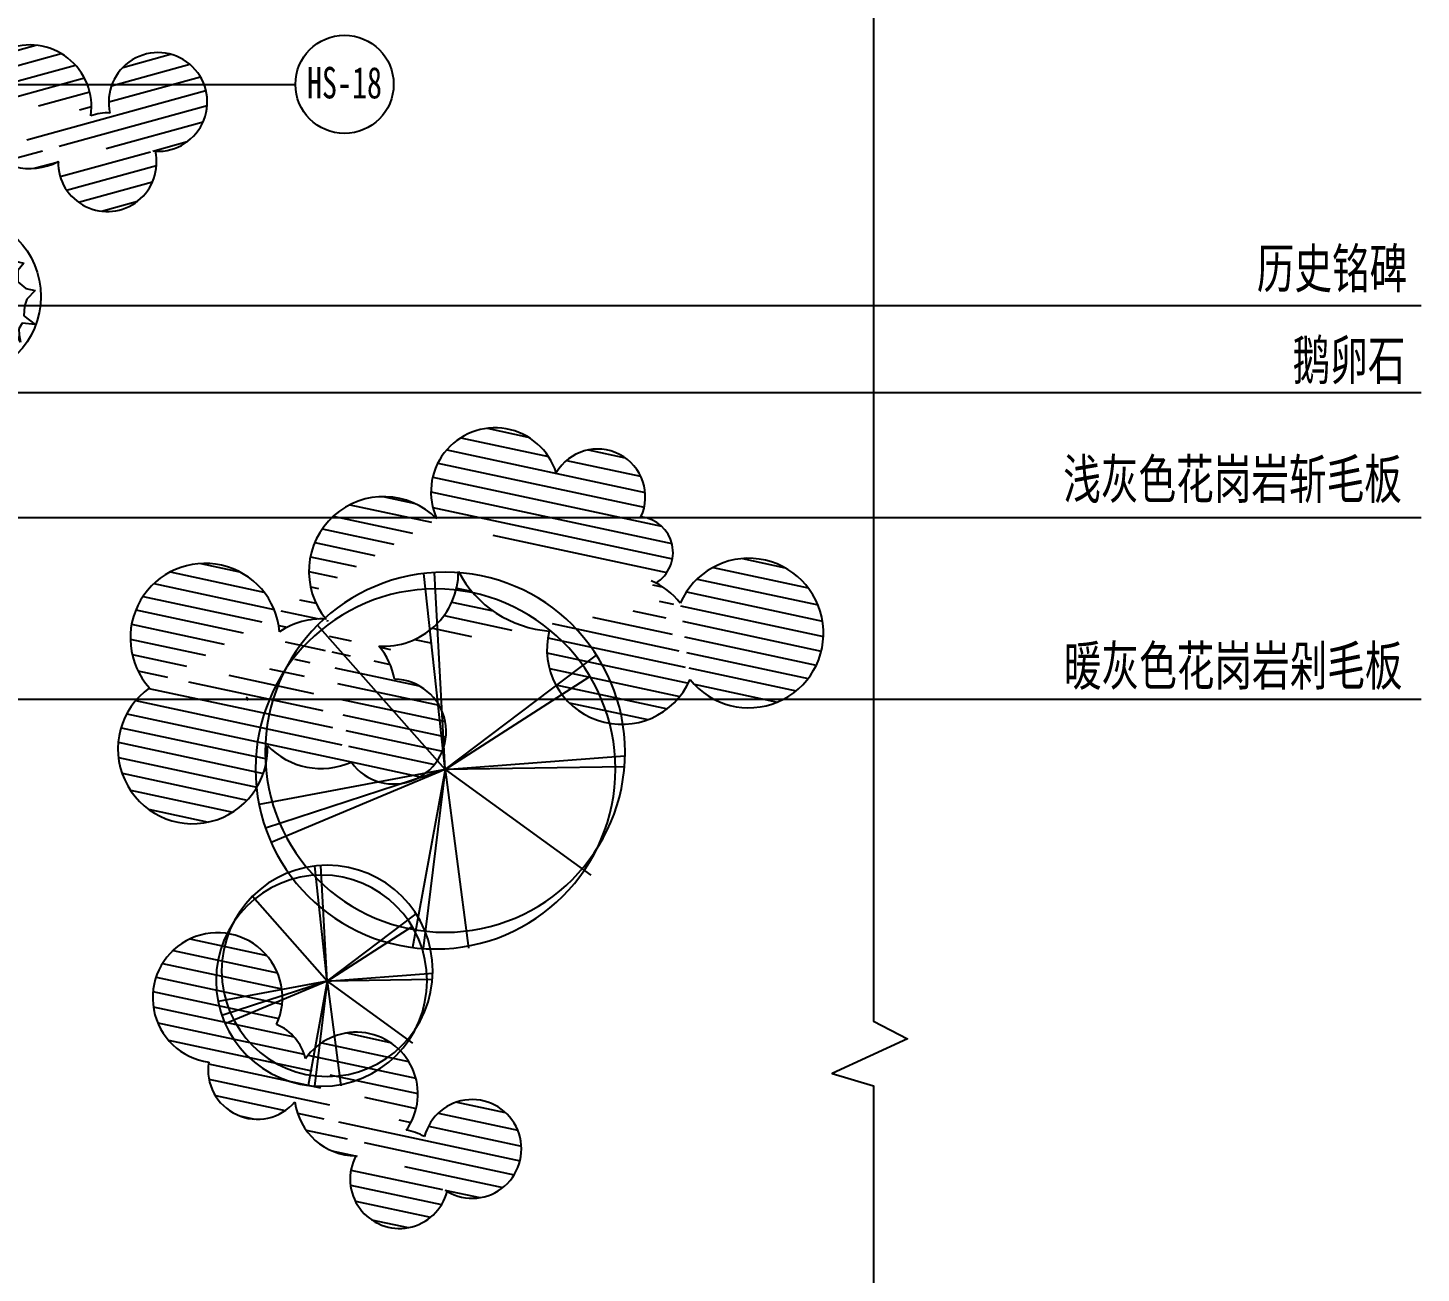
# Model space of a CAD drawing. Extents: x 225307 to 340959, y 27372 to 84205.
# Drawn here: x 264059 to 281741, y 52036 to 67832 of the extents above; entities that cross this region are included whole.
import ezdxf
from ezdxf.enums import TextEntityAlignment as Align

# ---------------------------------------------------------------- set-up
doc = ezdxf.new("R2010")
doc.units = 0
doc.header["$MEASUREMENT"] = 0
for name, color, linetype in [('3', 7, 'CONTINUOUS'), ('4', 4, 'CONTINUOUS'), ('A绿-1', 94, 'CONTINUOUS'), ('DIM1', 4, 'CONTINUOUS'), ('JU', 4, 'CONTINUOUS'), ('LAYER4', 4, 'CONTINUOUS'), ('PH', 8, 'CONTINUOUS'), ('TOILET', 133, 'CONTINUOUS')]:
    doc.layers.add(name, color=color, linetype=linetype)
doc.styles.add('宋体', font='SimSun.ttf', dxfattribs={"width": 0.7})
pattern_1 = [(347.9113986312665, (-1855367.05595452, 1074006.848969969), (39.26700656155501, 183.3421724418438), [])]

# ---------------------------------------------------------------- blocks, each defined once
blk = doc.blocks.new('A$C13F73C9E')
at = {"layer": 'LAYER4', "color": 116}
for p, q in [((2764.052125938702, 2568.13413419039), (1538.155980398878, 5194.240642919904)), ((2764.052125938702, 2568.13413419039), (1680.908372535137, 5254.915286252042)), ((2764.052125938702, 2568.13413419039), (3418.117798327468, 5319.990554818884)), ((2764.052125938702, 2568.13413419039), (5413.80541825504, 3404.807595839957)), ((2764.052125938702, 2568.13413419039), (8.227705306140706, 3002.414026715793)), ((2764.052125938702, 2568.13413419039), (5493.921371238306, 3053.340794787509)), ((2764.052125938702, 2568.13413419039), (243.1292378592771, 2772.843764514197)), ((2764.052125938702, 2568.13413419039), (5519.529285379918, 2827.342318488751)), ((2764.052125938702, 2568.13413419039), (337.6449538841844, 1500.502040502615)), ((420.1177062301431, 1363.335455148946), (2764.052125938702, 2568.13413419039)), ((2764.052125938702, 2568.13413419039), (1606.390292244032, 192.1440648408607)), ((2764.052125938702, 2568.13413419039), (4415.64020386897, 489.8171467657667)), ((2764.052125938702, 2568.13413419039), (4282.475547523005, 400.9794452476781)), ((2764.052125938702, 2568.13413419039), (3692.732763502514, 93.65196527983062))]:
    blk.add_line(p, q, dxfattribs=at)
for centre in [(2642.946563687874, 2793.210135425441), (2882.951406653505, 2643.041422527982)]:
    blk.add_circle(centre, 2643.0114889728, dxfattribs=at)
blk = doc.blocks.new('039')
at = {"layer": 'A绿-1', "color": 0}
for p, q in [((10.64843751094304, 847.0636445926502), (59.6381952437805, 968.323762621847)), ((59.6381952437805, 968.323762621847), (155.4108989317901, 830.9298992452677)), ((-394.6553038468119, 755.8116630836157), (-338.0048214627896, 881.876551967347)), ((-338.0048214627896, 881.876551967347), (-256.4485024531605, 786.0968444427708)), ((-256.4485024531605, 786.0968444427708), (-101.3482984947041, 755.8116630836157)), ((-101.3482984947041, 755.8116630836157), (10.64843751094304, 847.0636445926502)), ((155.4108989317901, 830.9298992452677), (245.1228443299187, 782.0211108175572)), ((245.1228443299187, 782.0211108175572), (372.0558553342707, 745.7962016991805)), ((372.0558553342707, 745.7962016991805), (518.3365075256443, 879.8386826480273)), ((518.3365075256443, 879.8386826480273), (466.7782310046023, 705.0666587388841)), ((-728.571527703316, 535.508787643048), (-710.0128356134519, 739.5501303407364)), ((-703.8266003106255, 745.7332014803542), (-561.5432643768145, 609.7056413530372)), ((-608.9044522177428, 643.8193528380943), (-561.5432643768145, 714.81784577074)), ((-561.5432643768145, 609.7056413530372), (-442.0164916877402, 644.3061929981923)), ((-555.3570359890582, 714.81784577074), (-479.8223521421896, 684.8131701509701)), ((-479.8223521421896, 684.8131701509701), (-394.6553038468119, 755.8116630836157)), ((-442.0164916877402, 644.3061929981923), (-397.1331506797578, 637.3326148652704)), ((-397.1331506797578, 637.3326148652704), (-404.2106312217657, 532.8007229127688)), ((-385.3077009830158, 664.5596815745812), (-385.3077009830158, 664.5596815745812)), ((466.7782310046023, 705.0666587388841), (533.0423490727553, 644.3061929981923)), ((551.94527929998, 583.5457272690255), (495.028764095623, 471.8176913760835)), ((533.0423490727553, 644.3061929981923), (618.2093973681331, 634.0681658062385)), ((722.2793759022607, 634.0681658062385), (551.94527929998, 583.5457272690255)), ((618.2093973681331, 634.0681658062385), (722.2793759022607, 634.0681658062385)), ((-1044.06935533986, 492.227289642673), (-877.0410920248833, 498.4103607822908)), ((-1044.06935533986, 492.227289642673), (-951.2758810949745, 337.6505110715516)), ((-877.0410920248833, 498.4103607822908), (-792.240012244205, 522.5626957208151)), ((-404.2106312217657, 532.8007229127688), (-319.0435829263879, 411.0572256353917)), ((-404.2106312217657, 532.8007229127688), (-404.2106312217657, 532.8007229127688)), ((-319.0435829263879, 411.0572256353917), (-167.6124165628571, 400.8191984434379)), ((-167.6124165628571, 400.8191984434379), (-300.1406526876381, 329.8207055223174)), ((21.83233477780595, 390.8037370590027), (-63.3347135175718, 340.0587327142712)), ((125.9023133004084, 390.8037370590027), (21.83233477780595, 390.8037370590027)), ((267.9858768116683, 248.8067512052367), (125.9023133004084, 390.8037370590027)), ((495.028764095623, 471.8176913760835), (542.3899519365514, 400.8191984434379)), ((749.0949190555839, 508.9434546038974), (531.1531682595378, 533.9234940808965)), ((542.3899519365514, 400.8191984434379), (627.5570002319291, 360.3122212906601)), ((749.0949190555839, 508.9434546038974), (908.6228150259703, 450.5651938569499)), ((908.6228150259703, 450.5651938569499), (764.4728939505294, 419.0454766817857)), ((764.4728939505294, 419.0454766817857), (838.8591268825112, 363.2934321664507)), ((-1019.796996036428, 194.7255597346229), (-1038.699926275178, 255.7085912828334)), ((-951.2758810949745, 337.6505110715516), (-1026.995481753838, 270.3733596876264)), ((-1010.449393184157, 123.7270668135025), (-1019.796996036428, 194.7255597346229)), ((-394.6553038468119, 279.2982669735793), (-431.6323921451112, 133.6091683738632)), ((-300.1406526876381, 329.8207055223174), (-394.6553038468119, 279.2982669735793)), ((-214.7658798811026, 319.8052441378823), (-243.2241374832811, 329.8207055223174)), ((-148.5017618129496, 269.0602397816256), (-214.7658798811026, 319.8052441378823)), ((-110.6959013585001, 269.0602397816256), (-148.5017618129496, 269.0602397816256)), ((-63.3347135175718, 340.0587327142712), (-110.6959013585001, 269.0602397816256)), ((400.5141129364492, 370.5502484826138), (305.7917372661177, 248.8067512052367)), ((523.4870216978015, 380.565709867049), (400.5141129364492, 370.5502484826138)), ((627.5570002319291, 360.3122212906601), (523.4870216978015, 380.565709867049)), ((551.94527929998, 248.8067512052367), (599.3064671409084, 360.3122212906601)), ((690.0866610300727, 140.285259268363), (553.7119102724828, 233.2053317356622)), ((838.8591268825112, 363.2934321664507), (752.075186070404, 282.7627023382811)), ((752.075186070404, 282.7627023382811), (944.2396187215345, 270.3733596876264)), ((884.4337865932612, 214.6734627878759), (868.8909187857062, 127.106071650167)), ((927.2193732560845, 264.7250437245239), (884.4337865932612, 214.6734627878759)), ((-1209.241747377091, -38.52340762817767), (-1029.352323411382, 22.45962392003275)), ((-1029.352323411382, 22.45962392003275), (-1010.449393184157, 123.7270668135025)), ((-425.4461637458298, 96.51074152463116), (-338.2528851507232, -38.52340762817767)), ((570.5418375300942, 22.45962392003275), (570.5418375300942, 62.96660107281059)), ((608.3476979960687, -48.53886901261285), (570.5418375300942, 22.45962392003275)), ((572.308468502597, 72.14387210237328), (690.0866610300727, 140.285259268363)), ((868.8909187857062, 127.106071650167), (993.4046620028093, 35.32958962174598)), ((927.2193732560845, 39.53868051245809), (872.733935557073, -14.72199131490197)), ((993.4046620028093, 35.32958962174598), (927.2193732560845, 39.53868051245809)), ((-1086.061114104581, -79.0303847809555), (-1209.241747377091, -38.52340762817767)), ((-1038.699926275178, -109.5219005492982), (-1095.616441479535, -231.2653978266753)), ((-981.9911355819786, -109.5219005492982), (-1086.061114104581, -79.0303847809555)), ((-925.0746203776216, -129.7753891256871), (-981.9911355819786, -109.5219005492982)), ((-915.7270175138256, -261.5343477874994), (-925.0746203776216, -129.7753891256871)), ((-811.657038979698, -119.5373619337333), (-915.7270175138256, -261.5343477874994)), ((-669.5734754799632, -99.28387335734442), (-811.657038979698, -119.5373619337333)), ((-811.657038979698, -119.5373619337333), (-811.657038979698, -119.5373619337333)), ((-593.7540300483815, -211.0119092502864), (-669.5734754799632, -99.28387335734442)), ((-669.5734754799632, -99.28387335734442), (-669.5734754799632, -99.28387335734442)), ((-546.6005667186109, -160.2669049055548), (-593.7540300483815, -211.0119092502864)), ((-537.0452393551823, -99.28387335734442), (-546.6005667186109, -160.2669049055548)), ((-451.8781910482794, -18.26991905178875), (-537.0452393551823, -99.28387335734442)), ((-338.2528851507232, -38.52340762817767), (-451.8781910482794, -18.26991905178875)), ((-385.6140729916515, -119.5373619337333), (-404.5170032188762, -200.7738820583327)), ((-385.6140729916515, -48.53886901261285), (-385.6140729916515, -119.5373619337333)), ((-338.2528851507232, -38.52340762817767), (-338.2528851507232, -38.52340762817767)), ((513.6253223257372, -221.0273706347216), (560.9865101666655, -140.0134163291659)), ((560.9865101666655, -140.0134163291659), (608.3476979960687, -119.5373619337333)), ((665.2642132004257, -99.28387335734442), (608.3476979960687, -48.53886901261285)), ((608.3476979960687, -119.5373619337333), (665.2642132004257, -99.28387335734442)), ((872.733935557073, -14.72199131490197), (837.7197828037897, -118.9427420962602)), ((837.7197828037897, -118.9427420962602), (896.1336376409745, -231.4901727109682)), ((-1095.616441479535, -231.2653978266753), (-1161.880559547688, -261.5343477874994)), ((-1161.880559547688, -261.5343477874994), (-1067.158183877356, -332.532840720145)), ((-1067.158183877356, -332.532840720145), (-1067.158183877356, -444.260876613087)), ((-404.5170032188762, -200.7738820583327), (-338.2528851507232, -211.0119092502864)), ((-338.2528851507232, -211.0119092502864), (-253.0858368553454, -231.2653978266753)), ((-253.0858368553454, -231.2653978266753), (-215.2799763893709, -322.5173793357098)), ((-215.2799763893709, -322.5173793357098), (-167.9187885599677, -312.2793521437561)), ((-167.9187885599677, -312.2793521437561), (-101.6546704918146, -292.0258635673672)), ((-101.6546704918146, -292.0258635673672), (-44.73815528745763, -271.7723749909783)), ((-44.73815528745763, -271.7723749909783), (154.0541989054764, -342.7708679120988)), ((154.0541989054764, -342.7708679120988), (220.3183169736294, -393.5158722683555)), ((220.3183169736294, -393.5158722683555), (229.6659198374255, -332.532840720145)), ((229.6659198374255, -332.532840720145), (267.6795048030326, -292.0258635673672)), ((305.4853652690072, -373.2623836804414), (239.2212472008541, -342.7708679120988)), ((267.6795048030326, -292.0258635673672), (362.1941559622064, -261.5343477874994)), ((314.8329681328032, -373.2623836804414), (305.4853652690072, -373.2623836804414)), ((419.1106711665634, -373.2623836804414), (314.8329681328032, -373.2623836804414)), ((362.1941559622064, -261.5343477874994), (381.0970862009563, -261.5343477874994)), ((381.0970862009563, -261.5343477874994), (513.6253223257372, -271.7723749909783)), ((381.0970862009563, -413.7693608447444), (419.1106711665634, -373.2623836804414)), ((513.6253223257372, -271.7723749909783), (513.6253223257372, -221.0273706347216)), ((970.0903602857143, -319.0575638486771), (826.0199317560764, -360.7824649519753)), ((826.0199317560764, -360.7824649519753), (892.2052205028012, -523.3814765033312)), ((896.1336376409745, -231.4901727109682), (1079.061235683737, -277.3326627453789)), ((1079.061235683737, -277.3326627453789), (970.0903602857143, -319.0575638486771)), ((-1067.158183877356, -495.0058809578186), (-1114.51937170676, -535.5128581221215)), ((-1114.51937170676, -535.5128581221215), (-944.185275116004, -576.0198352748994)), ((-1067.158183877356, -444.260876613087), (-1067.158183877356, -495.0058809578186)), ((381.0970862009563, -454.2763379975222), (381.0970862009563, -413.7693608447444)), ((400.2077409393387, -515.2593695457326), (381.0970862009563, -454.2763379975222)), ((523.180649700691, -596.2733238512883), (400.2077409393387, -515.2593695457326)), ((892.2052205028012, -523.3814765033312), (919.4479393465444, -690.1895789453993)), ((-944.185275116004, -576.0198352748994), (-906.1716901388718, -687.5253053603228)), ((-906.1716901388718, -687.5253053603228), (-925.0746203776216, -789.0153140613111)), ((-925.0746203776216, -799.2533412532648), (-783.1987813775195, -728.2548483206192)), ((-783.1987813775195, -728.2548483206192), (-698.0317330821417, -718.0168211286655)), ((-698.0317330821417, -718.0168211286655), (-641.1152178777847, -768.7618254849222)), ((447.3612042691093, -647.018328207545), (560.9865101666655, -616.5268124276772)), ((447.3612042691093, -799.2533412532648), (447.3612042691093, -647.018328207545)), ((560.9865101666655, -616.5268124276772), (523.180649700691, -596.2733238512883)), ((724.9058906343998, -665.2095394684002), (670.4204529353883, -723.5878002268728)), ((670.4204529353883, -723.5878002268728), (697.6631717791315, -819.4818711864064)), ((837.7197828037897, -615.1579585317522), (724.9058906343998, -665.2095394684002)), ((919.4479393465444, -690.1895789453993), (837.7197828037897, -615.1579585317522)), ((-925.0746203776216, -789.0153140613111), (-925.0746203776216, -799.2533412532648)), ((-641.1152178777847, -768.7618254849222), (-565.5034969573608, -849.9983455979964)), ((-574.8510998096317, -910.7588113386882), (-612.864684786764, -971.519277067855)), ((-612.864684786764, -971.519277067855), (-518.1423091164324, -941.2503271070309)), ((-565.5034969573608, -849.9983455979964), (-574.8510998096317, -910.7588113386882)), ((-518.1423091164324, -941.2503271070309), (-404.5170032188762, -910.7588113386882)), ((-404.5170032188762, -910.7588113386882), (-215.2799763893709, -1002.010792836198)), ((-404.5170032188762, -910.7588113386882), (-404.5170032188762, -910.7588113386882)), ((-111.0022733556107, -1103.500801537186), (-44.73815528745763, -880.2672955588205)), ((-44.73815528745763, -880.2672955588205), (68.88715061009862, -849.9983455979964)), ((68.88715061009862, -849.9983455979964), (220.3183169736294, -1002.010792836198)), ((324.388295507757, -981.7573042598087), (504.2777194619412, -941.2503271070309)), ((456.916531632538, -829.5222912140889), (447.3612042691093, -799.2533412532648)), ((579.8894403938903, -941.2503271070309), (456.916531632538, -829.5222912140889)), ((504.2777194619412, -941.2503271070309), (608.3476979960687, -951.2657884914661)), ((557.5211603876669, -869.5334521230543), (526.3500244057504, -877.860131944879)), ((689.806337502785, -873.6510410426417), (557.5211603876669, -869.5334521230543)), ((608.3476979960687, -951.2657884914661), (579.8894403938903, -941.2503271070309)), ((748.2201923399698, -881.9777208644664), (689.806337502785, -873.6510410426417)), ((697.6631717791315, -819.4818711864064), (748.2201923399698, -881.9777208644664)), ((-215.2799763893709, -1002.010792836198), (-158.3634611850139, -1042.517770000501)), ((-158.3634611850139, -1042.517770000501), (-111.0022733556107, -1103.500801537186)), ((220.3183169736294, -1113.516262921621), (324.388295507757, -981.7573042598087)), ((220.3183169736294, -1002.010792836198), (239.2212472008541, -1093.262774345232)), ((239.2212472008541, -1093.262774345232), (220.3183169736294, -1113.516262921621))]:
    blk.add_line(p, q, dxfattribs=at)
at = {"layer": 'A绿-1', "color": 0, "width": 0.8, "flags": 9}
for tag, p in [('XSIZE', (-140.8794918897329, 275.819799640798)), ('YSIZE', (285.9705159001751, 244.9044439311838)), ('XSIZE', (-356.7639627185417, 9.492066018166952)), ('YSIZE', (250.8947716546245, -352.0247525363229))]:
    blk.add_attdef(tag, p, '', height=0.3960000000000001, dxfattribs=at)
blk = doc.blocks.new('A$C1B213599')
at = {"layer": 'A绿-1'}
blk.add_blockref('039', (1209.24184721701, 1113.516125409825), dxfattribs=at)
blk = doc.blocks.new('A$C7FDB0BB0')
at = {"layer": 'TOILET', "color": 4, "xscale": 0.4, "yscale": 0.4, "zscale": 0.4}
blk.add_blockref('A$C1B213599', (0.00202086369972676, -0.0001719630636216607), dxfattribs=at)
blk = doc.blocks.new('A$C5DEB3F6D')
at = {"layer": 'JU', "color": 3}
blk.add_circle((859.1474387627095, 882.9685567254201), 859.1505854440416, dxfattribs=at)
at = {"layer": 'JU', "color": 3, "xscale": 1.92, "yscale": 1.92, "zscale": 1.92, "rotation": 309}
blk.add_blockref('A$C7FDB0BB0', (-321.0543950940482, 1065.905381354503), dxfattribs=at)

msp = doc.modelspace()

# ---------------------------------------------------------------- hatches: boundary and pattern name
at = {"layer": 'LAYER4'}
h = msp.add_hatch(dxfattribs=at)
h.set_pattern_fill('ANSI31', color=116, scale=1500, angle=-29.63931002791374, style=0)
h.set_pattern_definition([(15.36068997208626, (-2090478.03543849, -7165.828365628554), (-49.66773738461087, 180.8020073536058), [])])
edge = h.paths.add_edge_path()
edge.add_arc((261958.491606254, 67105.26959016094), 823.2681730234032, 3.089970072743593, 289.6649608912077)
edge.add_arc((262829.6902999001, 66525.95253747074), 625.626365872551, 198.2511302067733, 346.9912754988582)
edge.add_arc((264082.9151258265, 66832.30312836125), 783.7474926119706, 351.5487920281494, 532.6834989008258)
edge.add_arc((265067.6504957486, 66127.61074538938), 625.626365872551, 179.2596414741078, 372.9405680794135)
edge.add_arc((264082.9151258265, 66832.30312836125), 783.7474926119706, 214.7896196415563, 297.2749764761272)
edge.add_arc((265710.4855833127, 66892.463918329), 625.626365872551, 266.9674364623241, 552.9405680794135)
edge.add_arc((262829.6902999001, 66525.95253747074), 625.626365872551, 40.4818430435327, 94.50380075716588)
h = msp.add_hatch(dxfattribs=at)
h.set_pattern_fill('ANSI31', color=116, scale=1500, angle=-57.08860136873353, style=0)
h.set_pattern_definition(pattern_1)
edge = h.paths.add_edge_path(flags=16)
edge.add_arc((266307.9608092014, 60091.10757420296), 948.5626335178778, 303.9969620428039, 305.4319113769819)
edge.add_arc((266151.2775393951, 58685.37124168113), 948.5626335178778, 41.84822267880575, 43.80272750590181)
edge.add_arc((267783.4208087922, 59385.98483167632), 948.5626335178778, 182.6610839494468, 184.9167411583541)
edge = h.paths.add_edge_path()
edge.add_arc((266972.496006661, 54613.6192622809), 625.626365872551, 13.03255170271291, 67.0545094163461)
edge.add_arc((266466.4215612168, 55529.30701856888), 823.2681730234032, 335.6406787319239, 622.2156695503879)
edge.add_arc((266972.496006661, 54613.6192622809), 625.626365872551, 170.8018388659534, 319.5419841580384)
edge.add_arc((268225.8481241282, 54307.78986784999), 783.7474926119706, 187.3403283007365, 269.8256851353074)
edge.add_arc((268774.8837518144, 53228.50539055714), 625.626365872551, 151.810350133288, 345.4912767385937)
edge.add_arc((269697.9172358775, 53610.92729534031), 625.626365872551, 239.5181451215043, 525.4912767385938)
edge.add_arc((268774.8837518144, 53228.50539055714), 625.626365872551, 59.51814512150428, 82.11483568934348)
edge.add_arc((268225.8481241282, 54307.78986784999), 783.7474926119706, 324.0995006873295, 505.2342075600062)
edge = h.paths.add_edge_path(flags=16)
edge.add_arc((266972.496006661, 54613.6192622809), 625.626365872551, 13.03255170271291, 67.0545094163461)
edge.add_arc((266466.4215612168, 55529.30701856888), 823.2681730234032, 335.6406787319239, 622.2156695503879)
edge.add_arc((266972.496006661, 54613.6192622809), 625.626365872551, 170.8018388659534, 319.5419841580384)
edge.add_arc((268225.8481241282, 54307.78986784999), 783.7474926119706, 187.3403283007365, 269.8256851353074)
edge.add_arc((268774.8837518144, 53228.50539055714), 625.626365872551, 151.810350133288, 345.4912767385937)
edge.add_arc((269697.9172358775, 53610.92729534031), 625.626365872551, 239.5181451215043, 525.4912767385938)
edge.add_arc((268774.8837518144, 53228.50539055714), 625.626365872551, 59.51814512150428, 82.11483568934348)
edge.add_arc((268225.8481241282, 54307.78986784999), 783.7474926119706, 324.0995006873295, 505.2342075600062)
edge = h.paths.add_edge_path(flags=0)
edge.add_arc((266972.496006661, 54613.6192622809), 625.626365872551, 13.03255170271291, 67.0545094163461)
edge.add_arc((266466.4215612168, 55529.30701856888), 823.2681730234032, 335.6406787319239, 622.2156695503879)
edge.add_arc((266972.496006661, 54613.6192622809), 625.626365872551, 170.8018388659534, 319.5419841580384)
edge.add_arc((268225.8481241282, 54307.78986784999), 783.7474926119706, 187.3403283007365, 269.8256851353074)
edge.add_arc((268774.8837518144, 53228.50539055714), 625.626365872551, 151.810350133288, 345.4912767385937)
edge.add_arc((269697.9172358775, 53610.92729534031), 625.626365872551, 239.5181451215043, 525.4912767385938)
edge.add_arc((268774.8837518144, 53228.50539055714), 625.626365872551, 59.51814512150428, 82.11483568934348)
edge.add_arc((268225.8481241282, 54307.78986784999), 783.7474926119706, 324.0995006873295, 505.2342075600062)
edge = h.paths.add_edge_path(flags=0)
edge.add_arc((266972.496006661, 54613.6192622809), 625.626365872551, 13.03255170271291, 67.0545094163461)
edge.add_arc((266466.4215612168, 55529.30701856888), 823.2681730234032, 335.6406787319239, 622.2156695503879)
edge.add_arc((266972.496006661, 54613.6192622809), 625.626365872551, 170.8018388659534, 319.5419841580384)
edge.add_arc((268225.8481241282, 54307.78986784999), 783.7474926119706, 187.3403283007365, 269.8256851353074)
edge.add_arc((268774.8837518144, 53228.50539055714), 625.626365872551, 151.810350133288, 345.4912767385937)
edge.add_arc((269697.9172358775, 53610.92729534031), 625.626365872551, 239.5181451215043, 525.4912767385938)
edge.add_arc((268774.8837518144, 53228.50539055714), 625.626365872551, 59.51814512150428, 82.11483568934348)
edge.add_arc((268225.8481241282, 54307.78986784999), 783.7474926119706, 324.0995006873295, 505.2342075600062)
edge = h.paths.add_edge_path(flags=0)
edge.add_arc((266972.496006661, 54613.6192622809), 625.626365872551, 13.03255170271291, 67.0545094163461)
edge.add_arc((266466.4215612168, 55529.30701856888), 823.2681730234032, 335.6406787319239, 622.2156695503879)
edge.add_arc((266972.496006661, 54613.6192622809), 625.626365872551, 170.8018388659534, 319.5419841580384)
edge.add_arc((268225.8481241282, 54307.78986784999), 783.7474926119706, 187.3403283007365, 269.8256851353074)
edge.add_arc((268774.8837518144, 53228.50539055714), 625.626365872551, 151.810350133288, 345.4912767385937)
edge.add_arc((269697.9172358775, 53610.92729534031), 625.626365872551, 239.5181451215043, 525.4912767385938)
edge.add_arc((268774.8837518144, 53228.50539055714), 625.626365872551, 59.51814512150428, 82.11483568934348)
edge.add_arc((268225.8481241282, 54307.78986784999), 783.7474926119706, 324.0995006873295, 505.2342075600062)
edge = h.paths.add_edge_path(flags=0)
edge.add_arc((266972.496006661, 54613.6192622809), 625.626365872551, 13.03255170271291, 67.0545094163461)
edge.add_arc((266466.4215612168, 55529.30701856888), 823.2681730234032, 335.6406787319239, 622.2156695503879)
edge.add_arc((266972.496006661, 54613.6192622809), 625.626365872551, 170.8018388659534, 319.5419841580384)
edge.add_arc((268225.8481241282, 54307.78986784999), 783.7474926119706, 187.3403283007365, 269.8256851353074)
edge.add_arc((268774.8837518144, 53228.50539055714), 625.626365872551, 151.810350133288, 345.4912767385937)
edge.add_arc((269697.9172358775, 53610.92729534031), 625.626365872551, 239.5181451215043, 525.4912767385938)
edge.add_arc((268774.8837518144, 53228.50539055714), 625.626365872551, 59.51814512150428, 82.11483568934348)
edge.add_arc((268225.8481241282, 54307.78986784999), 783.7474926119706, 324.0995006873295, 505.2342075600062)
edge = h.paths.add_edge_path(flags=0)
edge.add_arc((266972.496006661, 54613.6192622809), 625.626365872551, 13.03255170271291, 67.0545094163461)
edge.add_arc((266466.4215612168, 55529.30701856888), 823.2681730234032, 335.6406787319239, 622.2156695503879)
edge.add_arc((266972.496006661, 54613.6192622809), 625.626365872551, 170.8018388659534, 319.5419841580384)
edge.add_arc((268225.8481241282, 54307.78986784999), 783.7474926119706, 187.3403283007365, 269.8256851353074)
edge.add_arc((268774.8837518144, 53228.50539055714), 625.626365872551, 151.810350133288, 345.4912767385937)
edge.add_arc((269697.9172358775, 53610.92729534031), 625.626365872551, 239.5181451215043, 525.4912767385938)
edge.add_arc((268774.8837518144, 53228.50539055714), 625.626365872551, 59.51814512150428, 82.11483568934348)
edge.add_arc((268225.8481241282, 54307.78986784999), 783.7474926119706, 324.0995006873295, 505.2342075600062)
edge = h.paths.add_edge_path(flags=0)
edge.add_arc((266972.496006661, 54613.6192622809), 625.626365872551, 13.03255170271291, 67.0545094163461)
edge.add_arc((266466.4215612168, 55529.30701856888), 823.2681730234032, 335.6406787319239, 622.2156695503879)
edge.add_arc((266972.496006661, 54613.6192622809), 625.626365872551, 170.8018388659534, 319.5419841580384)
edge.add_arc((268225.8481241282, 54307.78986784999), 783.7474926119706, 187.3403283007365, 269.8256851353074)
edge.add_arc((268774.8837518144, 53228.50539055714), 625.626365872551, 151.810350133288, 345.4912767385937)
edge.add_arc((269697.9172358775, 53610.92729534031), 625.626365872551, 239.5181451215043, 525.4912767385938)
edge.add_arc((268774.8837518144, 53228.50539055714), 625.626365872551, 59.51814512150428, 82.11483568934348)
edge.add_arc((268225.8481241282, 54307.78986784999), 783.7474926119706, 324.0995006873295, 505.2342075600062)
edge = h.paths.add_edge_path()
edge.add_arc((269988.1666039116, 61945.20535606894), 813.2208494641156, 17.47858024147023, 204.9096893486289)
edge.add_arc((271793.8719559266, 61177.97182939344), 452.8535803021392, 301.1168306429543, 444.104062147465)
edge.add_arc((271287.8965999078, 61881.65867441645), 607.761281965825, 335.3762057369378, 509.5727569799539)
edge.add_arc((270780.6997615072, 61600.26677883897), 1422.843950276817, 207.9169993210455, 265.7968848345159)
edge.add_arc((271595.3624557672, 59946.07169627692), 948.5626335178778, 165.6448994849541, 336.380757721676)
edge.add_arc((271595.3624557672, 59946.07169627692), 948.5626335178778, 38.38582306960836, 66.79401055413281)
edge.add_arc((273207.9904076123, 60155.03728082098), 948.5626335178778, 218.3858230696083, 516.3807577216761)
edge.add_arc((266151.2775393951, 58685.37124168113), 948.5626335178778, 125.4319113769819, 362.6610839494468)
edge.add_arc((267783.4208087922, 59385.98483167632), 948.5626335178778, 223.8027275059018, 293.7010546009772)
edge.add_arc((267783.4208087922, 59385.98483167632), 948.5626335178778, 86.3530463727777, 123.9969620428039)
edge.add_arc((268574.8784781747, 60936.97162311056), 948.5626335178778, 266.3530463727777, 359.8267041919696)
edge.add_arc((268703.7839291411, 58905.09657790276), 663.9938434625144, 215.7212837415256, 449.1047253271784)
edge.add_arc((266307.9608092014, 60091.10757420296), 948.5626335178778, 4.916741158354093, 221.8482226788058)
edge.add_arc((268574.8784781747, 60936.97162311056), 948.5626335178778, 44.57266891837632, 219.577150591241)
edge.add_arc((267783.4208087922, 59385.98483167632), 948.5626335178778, 11.124954467715, 39.57715059124101)
h = msp.add_hatch(dxfattribs=at)
h.set_pattern_fill('ANSI31', color=116, scale=1500, angle=-57.08860136873353, style=0)
h.set_pattern_definition(pattern_1)
edge = h.paths.add_edge_path()
edge.add_arc((266466.4215612168, 55529.30701856888), 823.2681730234032, 335.6406787319239, 622.2156695503879)
edge.add_arc((266972.496006661, 54613.6192622809), 625.626365872551, 170.8018388659534, 319.5419841580384)
edge.add_arc((268225.8481241282, 54307.78986784999), 783.7474926119706, 324.0995006873295, 505.2342075600062)
edge.add_arc((268774.8837518144, 53228.50539055714), 625.626365872551, 151.810350133288, 345.4912767385937)
edge.add_arc((268225.8481241282, 54307.78986784999), 783.7474926119706, 187.3403283007365, 269.8256851353074)
edge.add_arc((269697.9172358775, 53610.92729534031), 625.626365872551, 239.5181451215043, 525.4912767385938)
edge.add_arc((266972.496006661, 54613.6192622809), 625.626365872551, 13.03255170271291, 67.0545094163461)

# ---------------------------------------------------------------- linework, layer by layer
at = {"layer": '3', "color": 1, "elevation": -7946.997495197793}
msp.add_lwpolyline([(254338.6159005923, 67114.89566183703), (267454.6385746036, 67115.92567552453)], dxfattribs=at)
at = {"layer": 'DIM1', "color": 1, "linetype": 'CONTINUOUS'}
msp.add_circle((268077.6827337836, 67116.0235320214, -7946.997495197793), 623.044166864734, dxfattribs=at)
at = {"layer": 'LAYER4', "color": 8, "elevation": 4067.584626059443}
msp.add_lwpolyline([(274792.8317694751, 82562.61212547998), (274792.8317694751, 55232.63304150102), (275224.2043830421, 55006.26646652303), (274268.3512707188, 54566.64679337709), (274792.8317694751, 54411.97660871546), (274792.8317694751, 29030.55519598149)], dxfattribs=at)
at = {"layer": 'LAYER4', "color": 3}
for centre, radius, start, end in [((264082.9151258265, 66832.30312836125, 4067.584626059443), 783.7474926119706, 351.5487920281494, 172.6834989008259), ((265710.4855833127, 66892.463918329, 4067.584626059443), 625.626365872551, 266.9674364623241, 192.9405680794135), ((265067.6504957486, 66127.61074538938, 4067.584626059443), 625.626365872551, 86.96743646232407, 109.5641270301633), ((264082.9151258265, 66832.30312836125, 4067.584626059443), 783.7474926119706, 214.7896196415563, 297.2749764761272), ((265067.6504957486, 66127.61074538938, 4067.584626059443), 625.626365872551, 179.2596414741078, 12.94056807941352), ((269988.1666039116, 61945.20535606894, 4067.584626059443), 813.2208494641156, 17.47858024147023, 204.9096893486289), ((271287.8965999078, 61881.65867441645, 4067.584626059443), 607.761281965825, 335.3762057369378, 149.5727569799539), ((268574.8784781747, 60936.97162311056, 4067.584626059443), 948.5626335178778, 44.57266891837632, 219.577150591241), ((271793.8719559266, 61177.97182939344, 4067.584626059443), 452.8535803021392, 301.1168306429543, 84.10406214746494), ((266307.9608092014, 60091.10757420296, 4067.584626059443), 948.5626335178778, 4.916741158354093, 221.8482226788058), ((273207.9904076123, 60155.03728082098, 4067.584626059443), 948.5626335178778, 218.3858230696083, 156.380757721676), ((268574.8784781747, 60936.97162311056, 4067.584626059443), 948.5626335178778, 266.3530463727777, 359.8267041919696), ((270780.6997615072, 61600.26677883897, 4067.584626059443), 1422.843950276817, 207.9169993210455, 265.7968848345159), ((271595.3624557672, 59946.07169627692, 4067.584626059443), 948.5626335178778, 38.38582306960836, 66.79401055413281), ((267783.4208087922, 59385.98483167632, 4067.584626059443), 948.5626335178778, 86.3530463727777, 123.9969620428039), ((271595.3624557672, 59946.07169627692, 4067.584626059443), 948.5626335178778, 165.6448994849541, 336.380757721676), ((267783.4208087922, 59385.98483167632, 4067.584626059443), 948.5626335178778, 11.124954467715, 39.57715059124101), ((266151.2775393951, 58685.37124168113, 4067.584626059443), 948.5626335178778, 125.4319113769819, 2.661083949446787), ((268703.7839291411, 58905.09657790276, 4067.584626059443), 663.9938434625144, 215.7212837415256, 89.10472532717843), ((266151.2775393951, 58685.37124168113, 4067.584626059443), 948.5626335178778, 41.84822267880575, 43.80272750590181), ((267783.4208087922, 59385.98483167632, 4067.584626059443), 948.5626335178778, 182.6610839494468, 184.9167411583541), ((266307.9608092014, 60091.10757420296, 4067.584626059443), 948.5626335178778, 303.9969620428039, 305.4319113769819), ((267783.4208087922, 59385.98483167632, 4067.584626059443), 948.5626335178778, 223.8027275059018, 293.7010546009772), ((266466.4215612168, 55529.30701856888, 4067.584626059443), 823.2681730234032, 335.6406787319239, 262.2156695503879), ((266972.496006661, 54613.6192622809, 4067.584626059443), 625.626365872551, 13.03255170271291, 67.0545094163461), ((268225.8481241282, 54307.78986784999, 4067.584626059443), 783.7474926119706, 324.0995006873295, 145.2342075600062), ((266972.496006661, 54613.6192622809, 4067.584626059443), 625.626365872551, 170.8018388659534, 319.5419841580384), ((268225.8481241282, 54307.78986784999, 4067.584626059443), 783.7474926119706, 187.3403283007365, 269.8256851353074), ((269697.9172358775, 53610.92729534031, 4067.584626059443), 625.626365872551, 239.5181451215043, 165.4912767385937), ((268774.8837518144, 53228.50539055714, 4067.584626059443), 625.626365872551, 59.51814512150428, 82.11483568934348), ((268774.8837518144, 53228.50539055714, 4067.584626059443), 625.626365872551, 151.810350133288, 345.4912767385937)]:
    msp.add_arc(centre, radius, start, end, dxfattribs=at)
at = {"layer": 'PH', "color": 8, "elevation": -7946.997495197793}
for points in [[(255094.1743213617, 64310.63863075367), (281741.314424513, 64310.63863075367)], [(254062.6744631905, 63208.596586828), (281741.314424513, 63208.596586828)], [(254489.2607908327, 61622.12876611028), (281741.314424513, 61622.12876611028)], [(254489.2607908327, 59318.0897765283), (281741.314424513, 59318.0897765283)]]:
    msp.add_lwpolyline(points, dxfattribs=at)

# ---------------------------------------------------------------- block references
at = {"layer": 'JU', "color": 8}
for name, p, xscale, yscale, zscale, rotation in [('A$C5DEB3F6D', (261786.047550602, 63976.63774107335, 4067.584626059443), 1.2, 1.2, 1.2, 331.9113986312665), ('A$C13F73C9E', (272505.1901354078, 57589.36432958409, 4067.584626059443), -0.864, 0.864, 0.864, 28.08860136875336), ('A$C13F73C9E', (269706.724580305, 55251.41121879293, 4067.584626059443), -0.50688, 0.50688, 0.50688, 28.08860136875336)]:
    msp.add_blockref(name, p, dxfattribs=dict(at, xscale=xscale, yscale=yscale, zscale=zscale, rotation=rotation))

# ---------------------------------------------------------------- texts
at = {"layer": '4', "style": '宋体', "width": 0.7}
for s, p in [('历史铭碑', (279656.054111977, 64530.65458790507, -7946.997495197793)), ('鹅卵石', (280109.9335675106, 63368.80136159985, -3925.392630340373)), ('浅灰色花岗岩斩毛板', (277200.0604580975, 61859.12612796397, -3925.392630340373)), ('暖灰色花岗岩剁毛板', (277207.9400693608, 59491.27898665049, -3925.392630340373))]:
    msp.add_text(s, height=500, dxfattribs=at).set_placement(p)
at = {"layer": 'DIM1', "linetype": 'CONTINUOUS', "style": '宋体', "width": 0.7}
msp.add_text('HS-18', height=400, dxfattribs=at).set_placement((268077.2953283853, 66937.14355461723), align=Align.CENTER)

doc.saveas('drawing.dxf')
